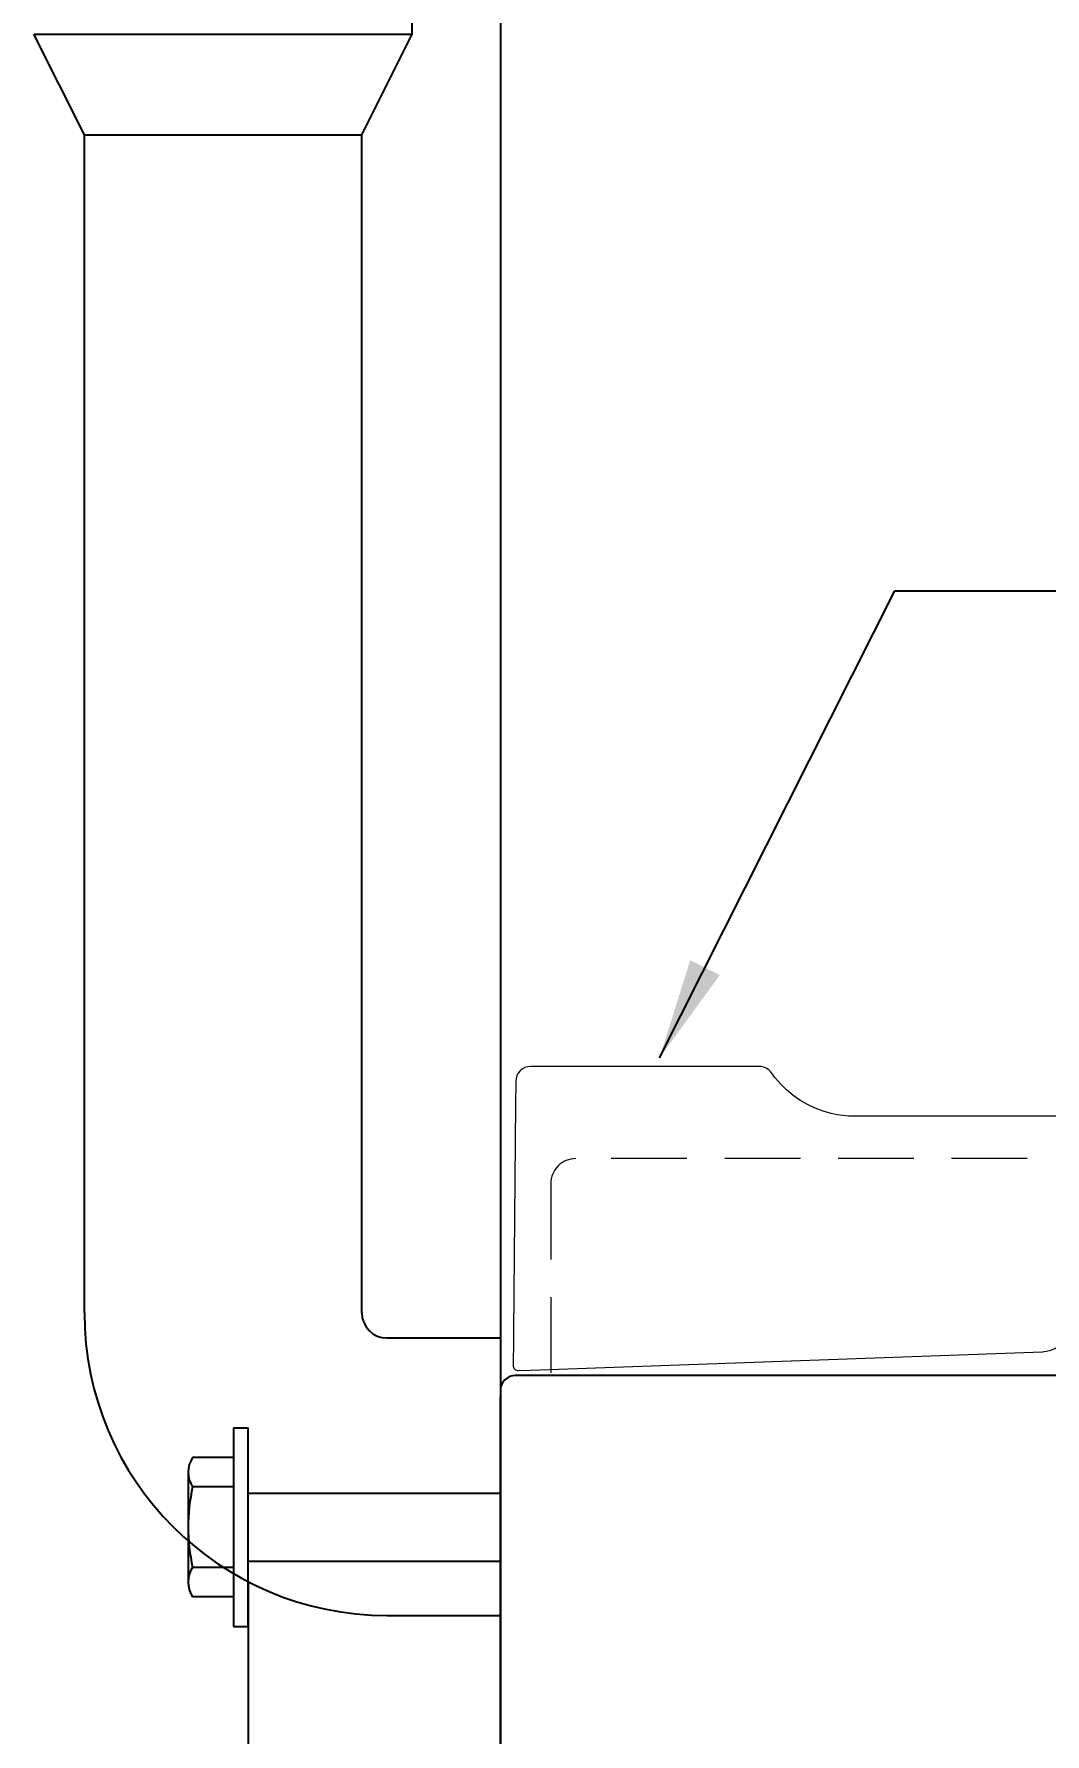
# Model space of a CAD drawing. Extents: x 2734 to 5638, y -143 to 2294.
# Drawn here: x 2910 to 3110.5, y 193.5 to 530.5 of the extents above; entities that cross this region are included whole.
import ezdxf

# ---------------------------------------------------------------- set-up
doc = ezdxf.new("R2010")
doc.units = 0
doc.header["$LTSCALE"] = 20
doc.header["$MEASUREMENT"] = 0
doc.linetypes.add('HIDDEN', pattern=[0.375, 0.25, -0.125])
doc.layers.get('0').update_dxf_attribs({"linetype": 'CONTINUOUS'})
doc.layers.get('DEFPOINTS').update_dxf_attribs({"linetype": 'CONTINUOUS'})
for name, color, linetype in [('3', 3, 'CONTINUOUS'), ('6', 6, 'CONTINUOUS'), ('FAUCET', 4, 'CONTINUOUS')]:
    doc.layers.add(name, color=color, linetype=linetype)
doc.styles.get("Standard").update_dxf_attribs({"font": 'NanumGothic.ttf'})
doc.dimstyles.get("Standard").update_dxf_attribs({"dimtxt": 2.5, "dimasz": 2, "dimexe": 2, "dimexo": 1, "dimgap": 1.5, "dimtad": 1, "dimdec": 0, "dimlfac": 10, "dimrnd": 0.5, "dimzin": 0, "dimdsep": 46, "dimtxsty": 'Standard', "dimcen": 0, "dimclrt": 2, "dimadec": 0, "dimazin": 0, "dimtfac": 1, "dimtdec": 0, "dimtmove": 0, "dimatfit": 3, "dimfxl": 0, "dimtolj": 1, "dimtzin": 0, "dimarcsym": 0})

# ---------------------------------------------------------------- blocks, each defined once
blk = doc.blocks.new('*D43')
at = {"layer": '3', "color": 3, "lineweight": -2}
for p, q in [((3636.11, 319.55), (3672.53, 319.55)), ((3662.53, 299.55), (3662.53, 171.02)), ((3662.53, -4.76), (3662.53, 123.77)), ((3010.46, -24.76), (3672.53, -24.76))]:
    blk.add_line(p, q, dxfattribs=at)
at = {"layer": '3', "color": 3}
for points in [[(3659.2, 299.55), (3665.86, 299.55), (3662.53, 319.55)], [(3659.2, -4.76), (3665.86, -4.76), (3662.53, -24.76)]]:
    blk.add_solid(points, dxfattribs=at)
at = {"layer": 'DEFPOINTS', "color": 0}
for p in [(3631.11, 319.55), (3005.46, -24.76), (3662.53, -24.76)]:
    blk.add_point(p, dxfattribs=at)
at = {"layer": '3', "color": 2, "insert": (3662.53, 147.39), "char_height": 25, "attachment_point": 5}
blk.add_mtext('\\A1;345', dxfattribs=at)

msp = doc.modelspace()

# ---------------------------------------------------------------- linework, layer by layer
at = {"color": 2, "ltscale": 10}
msp.add_line((3002.45539, 359.54932), (3002.45539, 119.86485), dxfattribs=at)
at = {"color": 4, "linetype": 'Continuous', "lineweight": 0}
for p, q in [((3053.80195, 325.88771), (3008.50034, 325.88771)), ((3005.50046, 322.91389), (3005.46103, 318.39643)), ((3005.46103, 318.39643), (3005.06707, 273.25259)), ((3090.96751, 316.01483), (3072.68674, 316.01483)), ((3131.19642, 316.01483), (3090.96751, 316.01483)), ((3008.45884, 265.66535), (3109.99399, 269.33077)), ((3006.046, 265.5756), (3008.45884, 265.66535))]:
    msp.add_line(p, q, dxfattribs=at)
for points in [[(3072.68674, 316.01483), (3071.53395, 316.04868), (3070.38507, 316.14952), (3069.22834, 316.31917), (3068.0834, 316.55561), (3066.47585, 317.00735), (3064.91112, 317.5903), (3063.35726, 318.32469), (3061.87292, 319.19096), (3060.51617, 320.14708), (3059.24302, 321.21203), (3058.02935, 322.41283), (3056.92134, 323.71174), (3056.26375, 324.60221)], [(3005.06707, 273.25259), (3005.05881, 272.30627), (3005.05478, 271.84396), (3005.0509, 271.40011), (3005.04307, 270.50279), (3005.03618, 269.71297), (3005.03294, 269.34166), (3005.02991, 268.99502), (3005.02409, 268.32725), (3005.01934, 267.7835), (3005.01726, 267.54531), (3005.01543, 267.33519), (3005.01227, 266.97278), (3005.00974, 266.68361), (3005.00909, 266.6087), (3005.00887, 266.58363)]]:
    msp.add_lwpolyline(points, dxfattribs=at)
for centre, radius, start, end in [((3008.50034, 322.88771), 3, 90, 179.5), ((3053.80195, 322.88771), 3, 34.8549115, 90), ((3006.00883, 266.57491), 1, 179.5, 272.1303702)]:
    msp.add_arc(centre, radius, start, end, dxfattribs=at)
at = {"layer": '3'}
for p, q in [((3002.45539, 1094.54932), (3002.45539, -85.45068)), ((2984.95539, 530.54932), (2984.95539, 580.54932)), ((2909.95539, 530.54932), (2984.95539, 530.54932)), ((2919.95539, 510.54932), (2909.95539, 530.54932)), ((2974.95539, 510.54932), (2984.95539, 530.54932)), ((2919.95539, 277.04932), (2919.95539, 510.54932)), ((2919.95539, 510.54932), (2974.95539, 510.54932)), ((2974.95539, 277.04932), (2974.95539, 510.54932)), ((2979.95539, 272.04932), (3002.45539, 272.04932)), ((2952.45539, 223.7225), (2952.45539, -85.45068)), ((2979.95539, 217.04932), (3002.45539, 217.04932))]:
    msp.add_line(p, q, dxfattribs=at)
at = {"layer": '3', "color": 7, "linetype": 'HIDDEN', "lineweight": 0, "ltscale": 3}
for p, q in [((3129.45539, 307.62146), (3017.45539, 307.62146)), ((3012.45539, 302.62146), (3012.45539, 264.62146))]:
    msp.add_line(p, q, dxfattribs=at)
at = {"layer": '3', "color": 7}
for p, q in [((3002.45539, 270.34146), (3002.45539, 237.78146)), ((3133.81903, 264.62146), (3005.45539, 264.62146)), ((3002.45539, 261.62146), (3002.45539, 237.78146)), ((3002.45539, -21.76156), (3002.45539, 260.22146)), ((3002.45539, -21.76156), (3002.45539, 260.22146))]:
    msp.add_line(p, q, dxfattribs=at)
at = {"layer": '3', "color": 7, "linetype": 'HIDDEN', "lineweight": 0, "ltscale": 3}
msp.add_arc((3017.45539, 302.62146), 5, 90, 180, dxfattribs=at)
at = {"layer": '3'}
for radius in [60, 5]:
    msp.add_arc((2979.95539, 277.04932), radius, 180, 270, dxfattribs=at)
at = {"layer": '3', "color": 4, "linetype": 'Continuous', "lineweight": 0}
msp.add_arc((3109.71068, 275.32438), 6, 272.1303702, 337.8868882, dxfattribs=at)
at = {"layer": '3', "color": 7}
msp.add_arc((3005.45539, 261.62146), 3, 90, 180, dxfattribs=at)
at = {"layer": '6'}
msp.add_lwpolyline([(4002.45539, 2038.54932), (3002.45539, 2038.54932), (3002.45539, -85.45068), (4884.80929, -85.45068), (4884.80929, 939.54932)], dxfattribs=at)
at = {"layer": 'FAUCET', "color": 4, "linetype": 'Continuous'}
for p, q in [((2949.5207, 254.21164), (2949.5207, 214.887)), ((2949.5207, 254.21164), (2952.45539, 254.21164)), ((2952.45539, 214.887), (2952.45539, 254.21164)), ((2949.5207, 248.34455), (2941.41664, 248.34455)), ((2940.53923, 245.42383), (2940.53923, 223.52711)), ((2949.5207, 242.51701), (2941.41664, 242.51701)), ((2952.45539, 241.30008), (3002.45539, 241.30008)), ((2949.5207, 226.58163), (2941.41664, 226.58163)), ((2952.45539, 227.79856), (3002.45539, 227.79856)), ((2949.5207, 220.75409), (2941.41664, 220.75409)), ((2949.5207, 214.887), (2952.45539, 214.887))]:
    msp.add_line(p, q, dxfattribs=at)
for centre, radius, start, end in [((2945.81604, 245.43078), 5.27681, 146.4830266, 213.5169734), ((2977.15487, 234.54932), 36.61564, 167.4316879, 192.5683121), ((2945.80477, 223.66786), 5.26742, 146.415386, 213.584614)]:
    msp.add_arc(centre, radius, start, end, dxfattribs=at)

# ---------------------------------------------------------------- dimensions: what is measured, and where the dimension line sits
at = {"layer": '3'}
dim = msp.add_linear_dim(base=(3662.53005, -24.76156), p1=(3631.11103, 319.54932), p2=(3005.45539, -24.76156), angle=90, text='345', dimstyle='Standard', override={"dimtxt": 25, "dimasz": 20, "dimexe": 10, "dimexo": 5, "dimgap": 10, "dimtih": 1, "dimtoh": 1, "dimdec": 4, "dimlfac": 1, "dimzin": 8, "dimclrd": 3, "dimclre": 3, "dimtdec": 4, "dimarcsym": 1}, dxfattribs=at)
dim.commit()
dim.dimension.update_dxf_attribs({"geometry": '*D43', "text_midpoint": (3662.53005, 147.39388)})

# ---------------------------------------------------------------- leaders
at = {"layer": 'FAUCET', "color": 8, "annotation_type": 0, "has_hookline": 1, "hookline_direction": 0, "text_width": 110.67239}
msp.add_leader([(3034.04822, 327.60901), (3080.71848, 420.17777), (3100.71848, 420.17777)], dimstyle='Standard', override={"dimtxt": 20, "dimasz": 20, "dimexe": 20, "dimexo": 0, "dimgap": 10, "dimdec": 4, "dimlfac": 1, "dimzin": 8, "dimclrd": 3, "dimclre": 3, "dimtdec": 4, "dimtofl": 1}, dxfattribs=at)

doc.saveas('drawing.dxf')
